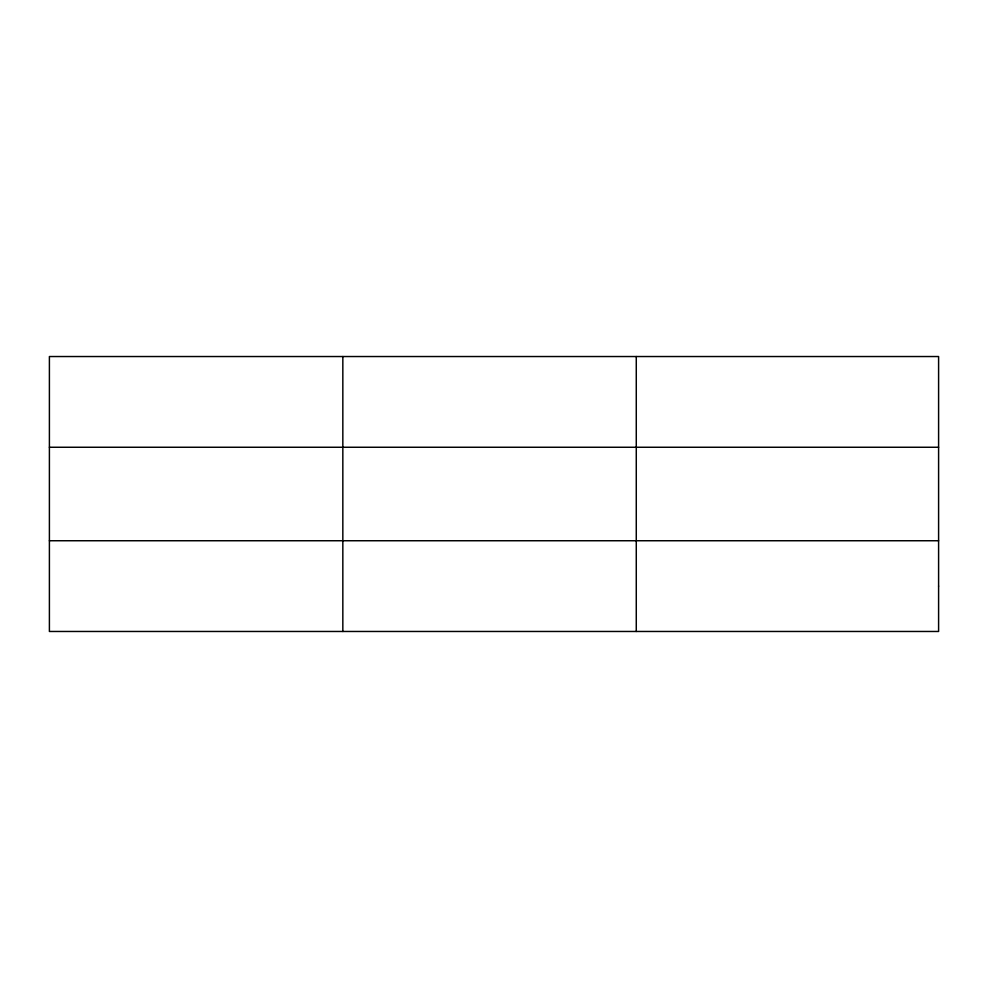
<?xml version="1.0" encoding="UTF-8"?>
<svg xmlns="http://www.w3.org/2000/svg" width="988" height="988" viewBox="0 0 988 988"><rect width="100%" height="100%" fill="white"/><g stroke="black" fill="none" stroke-linecap="round" stroke-linejoin="round"><path stroke-width="1.48" d="M342.836 356.532L342.836 631.468M636.272 356.532L636.272 631.468M49.4 447.255L938.6 447.255M49.4 540.745L938.6 540.745M938.6 586.106L938.6 631.468L49.4 631.468L49.4 356.532L938.6 356.532L938.6 586.106"/></g></svg>
